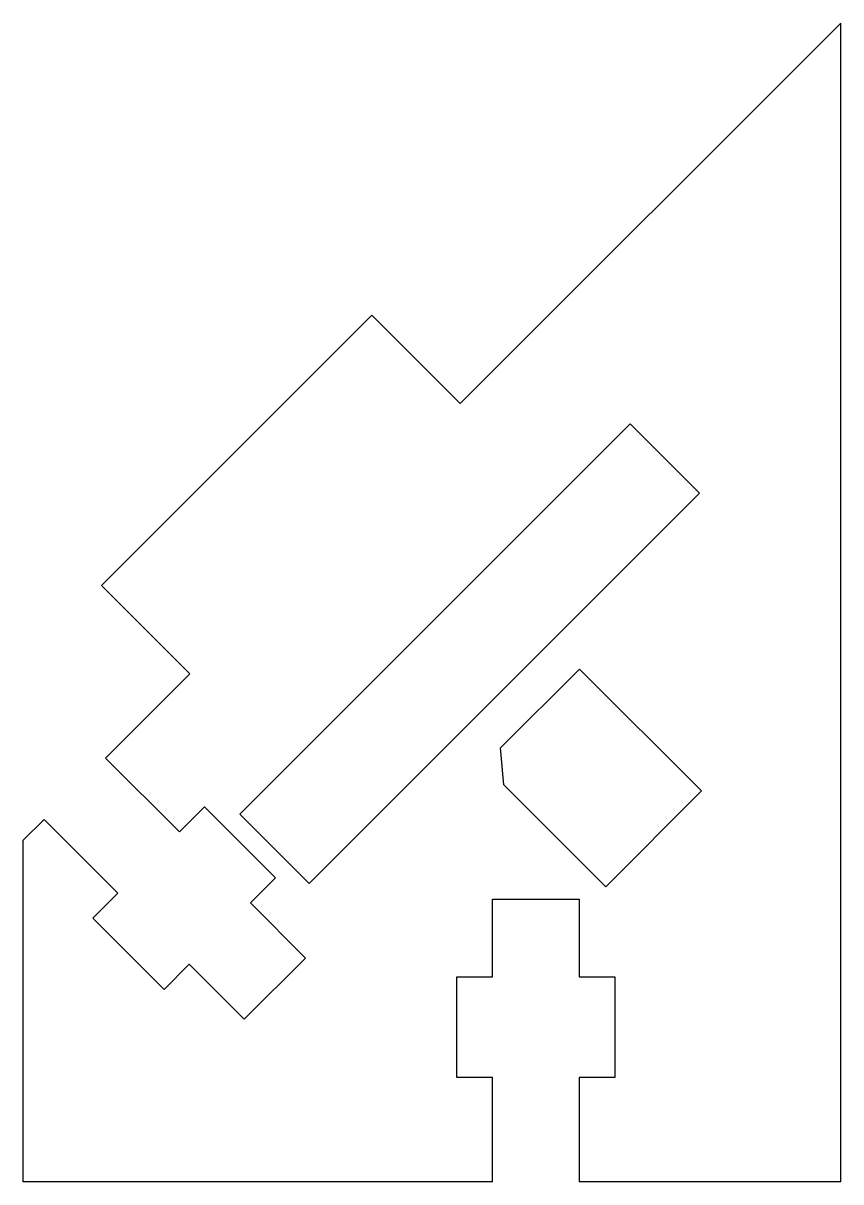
# Model space of a CAD drawing. Header units: inches. Extents: x 32.2 to 73.6, y 8.9 to 67.7.
import ezdxf

# ---------------------------------------------------------------- set-up
doc = ezdxf.new("R2010")
doc.units = ezdxf.units.IN
doc.header["$MEASUREMENT"] = 0

msp = doc.modelspace()

# ---------------------------------------------------------------- linework, layer by layer
for p, q in [((73.637, 67.668), (54.333, 48.364)), ((73.637, 8.868), (73.637, 67.668)), ((36.134, 39.126), (49.852, 52.844)), ((49.852, 52.844), (54.333, 48.364)), ((62.956, 47.329), (43.157, 27.53)), ((66.476, 43.809), (62.956, 47.329)), ((46.677, 24.01), (66.476, 43.809)), ((40.615, 34.646), (36.134, 39.126)), ((60.387, 34.892), (56.379, 30.885)), ((60.387, 34.892), (66.574, 28.705)), ((40.615, 34.646), (36.342, 30.373)), ((56.543, 29.014), (56.379, 30.885)), ((40.089, 26.625), (36.342, 30.373)), ((61.713, 23.844), (56.543, 29.014)), ((61.713, 23.844), (66.574, 28.705)), ((41.362, 27.898), (40.089, 26.625)), ((44.968, 24.291), (41.362, 27.898)), ((32.17, 26.201), (33.23, 27.261)), ((33.23, 27.261), (36.978, 23.514)), ((43.157, 27.53), (46.677, 24.01)), ((32.17, 8.868), (32.17, 26.201)), ((43.696, 23.019), (44.968, 24.291)), ((36.978, 23.514), (35.705, 22.241)), ((46.489, 20.226), (43.696, 23.019)), ((55.97, 19.268), (55.97, 23.218)), ((55.97, 23.218), (60.37, 23.218)), ((60.37, 23.218), (60.37, 19.268)), ((35.705, 22.241), (39.312, 18.635)), ((43.377, 17.114), (46.489, 20.226)), ((39.312, 18.635), (40.584, 19.907)), ((40.584, 19.907), (43.377, 17.114)), ((54.17, 14.168), (54.17, 19.268)), ((54.17, 19.268), (55.97, 19.268)), ((60.37, 19.268), (62.17, 19.268)), ((62.17, 19.268), (62.17, 14.168)), ((55.97, 14.168), (54.17, 14.168)), ((55.97, 8.868), (55.97, 14.168)), ((62.17, 14.168), (60.37, 14.168)), ((60.37, 14.168), (60.37, 8.868)), ((55.97, 8.868), (32.17, 8.868)), ((73.637, 8.868), (60.37, 8.868))]:
    msp.add_line(p, q)

doc.saveas('drawing.dxf')
